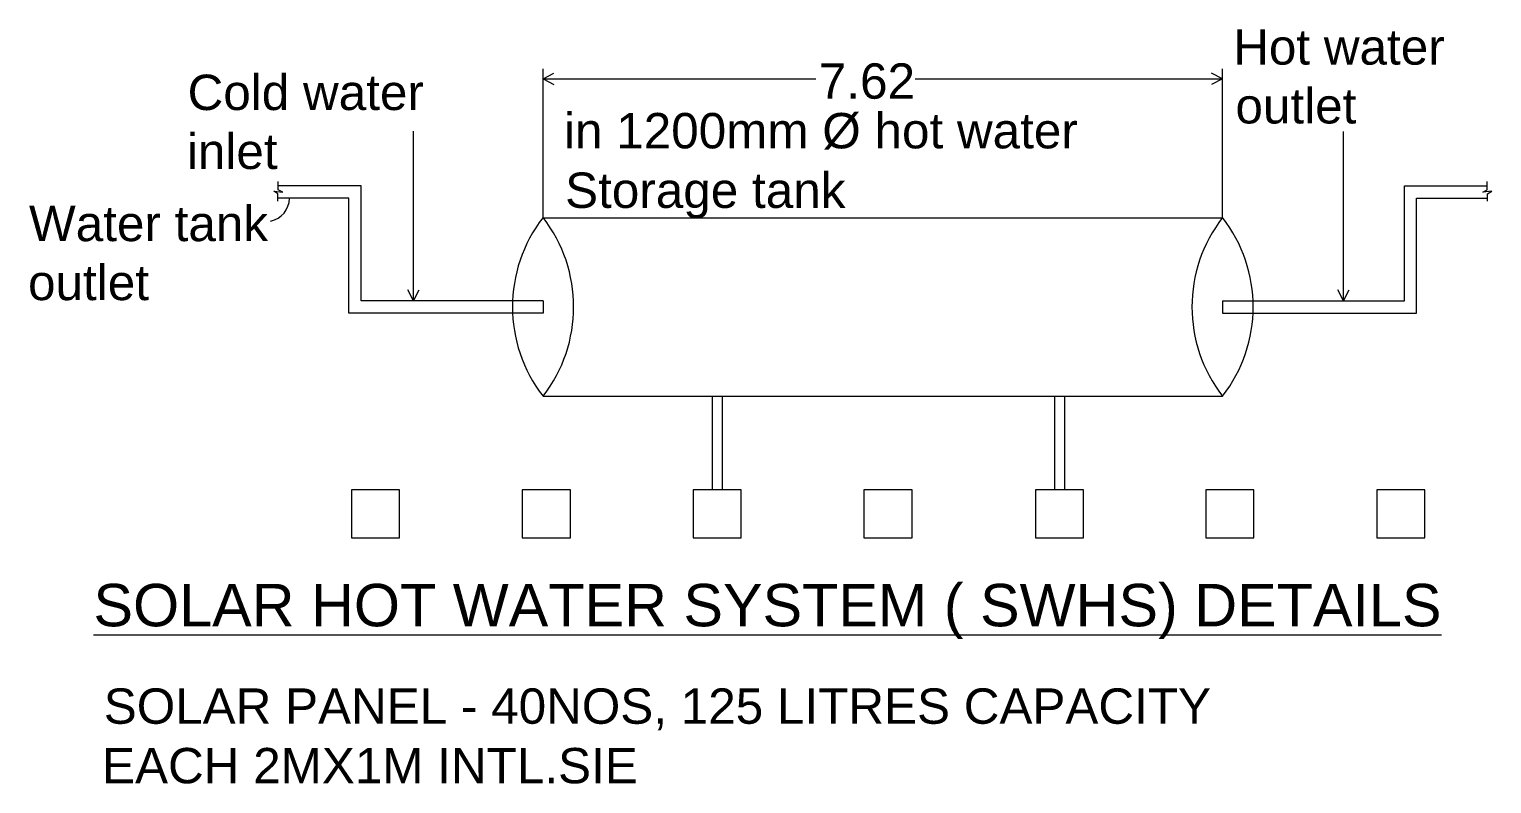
# Model space of a CAD drawing. Header units: metres. Extents: x -3129379 to 8446, y 1795 to 1612176.
# Drawn here: x -1560452.596 to -1560448.877, y 43126.438 to 43128.359 of the extents above; entities that cross this region are included whole.
import ezdxf

# ---------------------------------------------------------------- set-up
doc = ezdxf.new("R2010")
doc.units = ezdxf.units.M
doc.header["$LTSCALE"] = 750
doc.header["$MEASUREMENT"] = 0
doc.layers.get('0').update_dxf_attribs({"lineweight": 5})
doc.styles.get("Standard").update_dxf_attribs({"font": 'arial.ttf'})

# ---------------------------------------------------------------- blocks, each defined once
blk = doc.blocks.new('SHWTS')
for p, q in [((2952.634, -2981.118), (2952.634, -2980.065)), ((2957.434, -2981.118), (2957.434, -2980.065)), ((2952.634, -2980.136), (2952.711, -2980.096)), ((2952.634, -2980.136), (2954.56, -2980.136)), ((2952.634, -2980.136), (2952.711, -2980.176)), ((2955.263, -2980.136), (2957.434, -2980.136)), ((2957.434, -2980.136), (2957.356, -2980.096)), ((2957.434, -2980.136), (2957.356, -2980.176)), ((2951.718, -2981.706), (2951.718, -2980.507)), ((2958.289, -2981.706), (2958.289, -2980.509)), ((2950.763, -2980.921), (2950.763, -2980.862)), ((2951.349, -2980.894), (2950.763, -2980.894)), ((2951.349, -2981.706), (2951.349, -2980.894)), ((2958.719, -2981.706), (2958.719, -2980.894)), ((2958.719, -2980.894), (2959.304, -2980.894)), ((2959.304, -2980.921), (2959.304, -2980.862)), ((2950.761, -2980.949), (2950.732, -2980.931)), ((2950.732, -2980.931), (2950.796, -2980.937)), ((2950.761, -2981.001), (2950.761, -2980.949)), ((2951.262, -2980.981), (2950.761, -2980.981)), ((2950.796, -2980.937), (2950.763, -2980.921)), ((2951.262, -2981.793), (2951.262, -2980.981)), ((2958.805, -2981.793), (2958.805, -2980.981)), ((2958.805, -2980.981), (2959.306, -2980.981)), ((2959.272, -2980.937), (2959.304, -2980.921)), ((2959.335, -2980.931), (2959.272, -2980.937)), ((2959.306, -2980.949), (2959.335, -2980.931)), ((2959.306, -2981.001), (2959.306, -2980.949)), ((2952.634, -2981.118), (2957.434, -2981.118)), ((2952.634, -2981.706), (2951.349, -2981.706)), ((2951.718, -2981.706), (2951.678, -2981.629)), ((2951.718, -2981.706), (2951.758, -2981.629)), ((2952.634, -2981.706), (2952.634, -2981.793)), ((2957.434, -2981.706), (2957.434, -2981.793)), ((2957.434, -2981.706), (2958.719, -2981.706)), ((2958.289, -2981.706), (2958.249, -2981.629)), ((2958.289, -2981.706), (2958.329, -2981.629)), ((2952.634, -2981.793), (2951.262, -2981.793)), ((2957.434, -2981.793), (2958.805, -2981.793)), ((2952.634, -2982.381), (2957.434, -2982.381)), ((2953.829, -2982.381), (2953.829, -2983.041)), ((2953.899, -2982.381), (2953.899, -2983.041)), ((2956.247, -2982.381), (2956.247, -2983.041)), ((2956.317, -2982.381), (2956.317, -2983.041)), ((2951.619, -2983.041), (2951.28, -2983.041)), ((2951.28, -2983.041), (2951.28, -2983.381)), ((2951.619, -2983.381), (2951.619, -2983.041)), ((2952.827, -2983.041), (2952.487, -2983.041)), ((2952.487, -2983.041), (2952.487, -2983.381)), ((2952.827, -2983.381), (2952.827, -2983.041)), ((2954.034, -2983.041), (2953.694, -2983.041)), ((2953.694, -2983.041), (2953.694, -2983.381)), ((2954.034, -2983.381), (2954.034, -2983.041)), ((2955.241, -2983.041), (2954.901, -2983.041)), ((2954.901, -2983.041), (2954.901, -2983.381)), ((2955.241, -2983.381), (2955.241, -2983.041)), ((2956.452, -2983.041), (2956.112, -2983.041)), ((2956.112, -2983.041), (2956.112, -2983.381)), ((2956.452, -2983.381), (2956.452, -2983.041)), ((2957.655, -2983.041), (2957.316, -2983.041)), ((2957.316, -2983.041), (2957.316, -2983.381)), ((2957.655, -2983.381), (2957.655, -2983.041)), ((2958.863, -2983.041), (2958.523, -2983.041)), ((2958.523, -2983.041), (2958.523, -2983.381)), ((2958.863, -2983.381), (2958.863, -2983.041)), ((2951.28, -2983.381), (2951.619, -2983.381)), ((2952.487, -2983.381), (2952.827, -2983.381)), ((2953.694, -2983.381), (2954.034, -2983.381)), ((2954.901, -2983.381), (2955.241, -2983.381)), ((2956.112, -2983.381), (2956.452, -2983.381)), ((2957.316, -2983.381), (2957.655, -2983.381)), ((2958.523, -2983.381), (2958.863, -2983.381))]:
    blk.add_line(p, q)
for centre, radius, start, end in [((2950.678, -2980.981), 0.164, 280.671, 0.0665), ((2953.451, -2981.749), 1.033, 142.3027, 217.6973), ((2951.817, -2981.749), 1.033, 322.3027, 37.6973), ((2958.251, -2981.749), 1.033, 142.3027, 217.6973), ((2956.617, -2981.749), 1.033, 322.3027, 37.6973)]:
    blk.add_arc(centre, radius, start, end)
at = {"lineweight": -2}
for s, height, p in [('Hot water', 0.25, (2957.509, -2980.036)), ('7.62', 0.25, (2954.582, -2980.277)), ('Cold water', 0.25, (2950.123, -2980.357)), ('outlet', 0.25, (2957.525, -2980.452)), ('in 1200mm Ø hot water', 0.25001, (2952.782, -2980.628)), ('inlet', 0.25, (2950.118, -2980.774)), ('Storage tank', 0.25001, (2952.79, -2981.049)), ('Water tank', 0.25, (2949.003, -2981.284)), ('outlet', 0.25, (2948.996, -2981.701)), ('SOLAR PANEL - 40NOS, 125 LITRES CAPACITY', 0.25, (2949.531, -2984.696)), ('EACH 2MX1M INTL.SIE', 0.25, (2949.519, -2985.117))]:
    blk.add_text(s, height=height, dxfattribs=at).set_placement(p)
blk.add_text('%%USOLAR HOT WATER SYSTEM ( SWHS) DETAILS', height=0.3).set_placement((2949.458, -2984.007))

msp = doc.modelspace()

# ---------------------------------------------------------------- block references
at = {"xscale": 0.36, "yscale": 0.36, "zscale": 0.36}
msp.add_blockref('SHWTS', (-1561514.23754, 44201.08162), dxfattribs=at)

doc.saveas('drawing.dxf')
